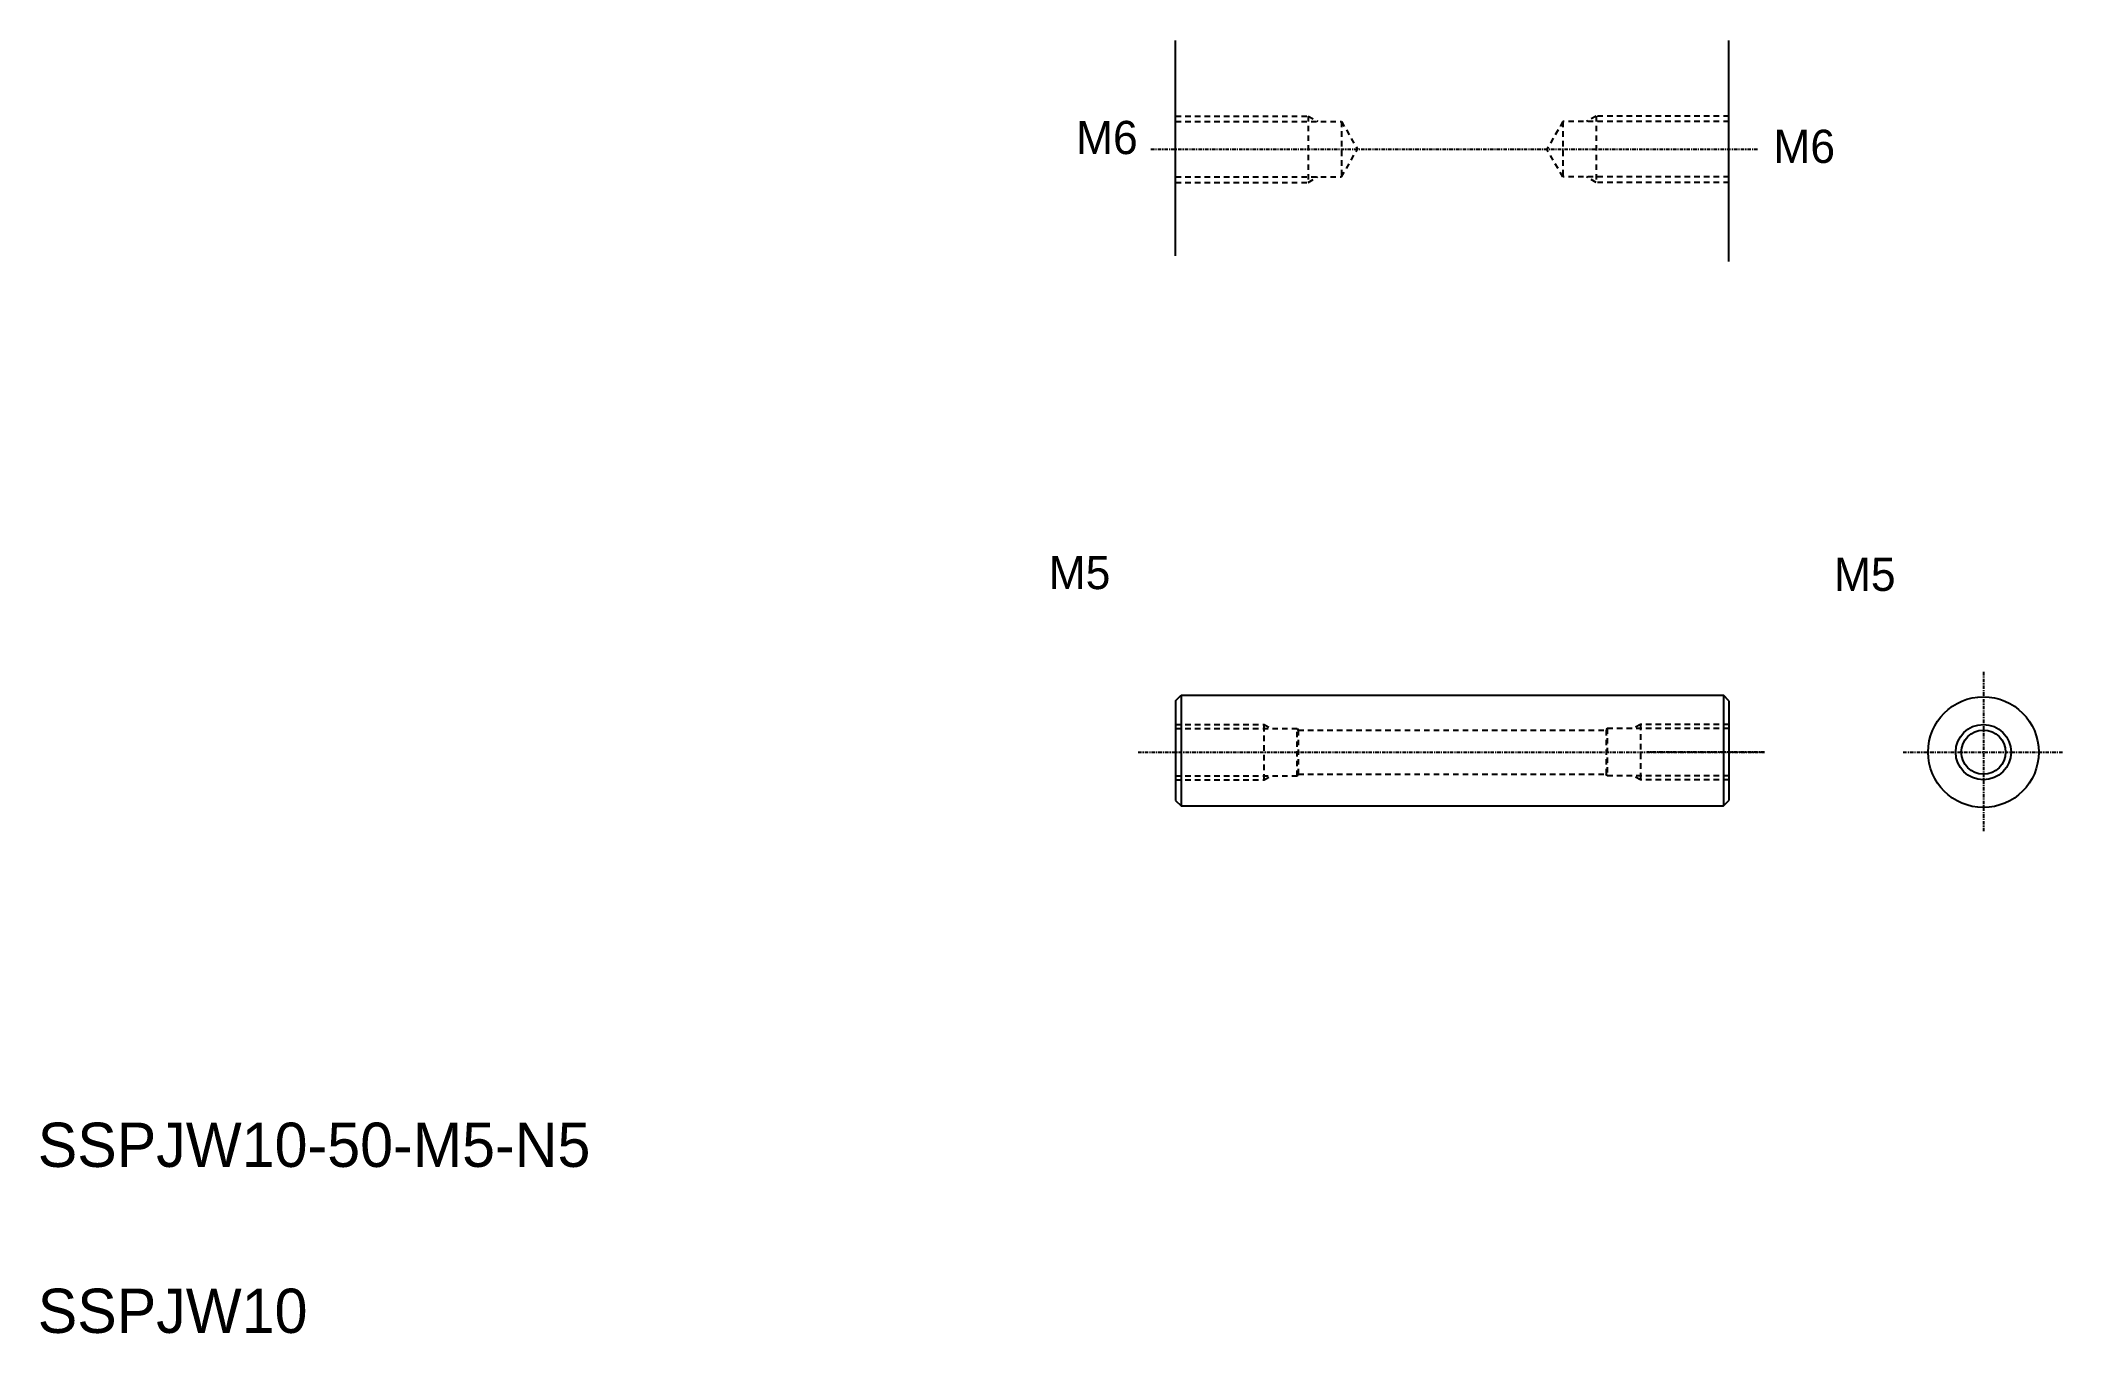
# Model space of a CAD drawing. Extents: x 160 to 343, y 59 to 175.
import ezdxf

# ---------------------------------------------------------------- set-up
doc = ezdxf.new("R2010")
doc.units = 0
doc.header["$LTSCALE"] = 0.25
doc.linetypes.add('CENTER', pattern=[2, 1.25, -0.25, 0.25, -0.25])
doc.linetypes.add('DASHED', pattern=[3.5, 2, -1.5])
doc.layers.get('0').update_dxf_attribs({"linetype": 'CONTINUOUS'})
doc.layers.add('CENTER', color=1, linetype='CENTER')

msp = doc.modelspace()

# ---------------------------------------------------------------- linework, layer by layer
for p, q in [((262.54, 156.03), (262.54, 175.48)), ((312.54, 155.5), (312.54, 175.48)), ((312.54, 162.65), (312.54, 168.65)), ((262.54, 115.81), (263.04, 116.31)), ((262.54, 115.81), (262.54, 106.81)), ((263.04, 116.31), (312.04, 116.31)), ((263.04, 116.31), (263.04, 106.31)), ((269.04, 116.31), (269.04, 116.31)), ((275.04, 116.31), (275.04, 116.31)), ((312.04, 116.31), (312.04, 106.31)), ((312.54, 115.81), (312.04, 116.31)), ((312.54, 115.81), (312.54, 106.81)), ((312.54, 113.67), (312.54, 108.67)), ((262.54, 106.81), (263.04, 106.31)), ((263.04, 106.31), (312.04, 106.31)), ((312.04, 106.31), (312.54, 106.81))]:
    msp.add_line(p, q)
at = {"color": 3, "linetype": 'DASHED'}
for p, q in [((262.54, 168.65), (274.54, 168.65)), ((274.54, 168.65), (275.4, 168.15)), ((274.54, 168.65), (274.54, 162.65)), ((300.54, 168.65), (299.67, 168.15)), ((300.54, 168.65), (300.54, 162.65)), ((312.54, 168.65), (300.54, 168.65)), ((262.54, 168.15), (277.54, 168.15)), ((277.54, 168.15), (277.54, 163.15)), ((277.54, 168.15), (278.98, 165.65)), ((297.54, 168.15), (296.09, 165.65)), ((297.54, 168.15), (297.54, 163.15)), ((312.54, 168.15), (297.54, 168.15)), ((277.54, 163.15), (278.98, 165.65)), ((297.54, 163.15), (296.09, 165.65)), ((262.54, 163.15), (277.54, 163.15)), ((274.54, 162.65), (275.4, 163.15)), ((312.54, 163.15), (297.54, 163.15)), ((300.54, 162.65), (299.67, 163.15)), ((262.54, 162.65), (274.54, 162.65)), ((312.54, 162.65), (300.54, 162.65)), ((262.54, 113.67), (270.54, 113.67)), ((270.54, 108.67), (270.54, 113.67)), ((270.54, 113.67), (271.14, 113.32)), ((304.54, 113.67), (303.93, 113.32)), ((304.54, 113.67), (304.54, 108.67)), ((312.54, 113.67), (304.54, 113.67)), ((262.54, 113.32), (273.54, 113.32)), ((273.54, 113.32), (273.62, 113.17)), ((273.54, 109.02), (273.54, 113.32)), ((273.62, 113.17), (301.45, 113.17)), ((273.62, 113.17), (273.62, 109.17)), ((301.54, 113.32), (301.45, 113.17)), ((301.45, 113.17), (301.45, 109.17)), ((301.54, 113.32), (301.54, 109.02)), ((312.54, 113.32), (301.54, 113.32)), ((262.54, 109.02), (273.54, 109.02)), ((262.54, 108.67), (270.54, 108.67)), ((270.54, 108.67), (271.14, 109.02)), ((273.54, 109.02), (273.62, 109.17)), ((273.62, 109.17), (301.45, 109.17)), ((301.54, 109.02), (301.45, 109.17)), ((312.54, 109.02), (301.54, 109.02)), ((304.54, 108.67), (303.93, 109.02)), ((312.54, 108.67), (304.54, 108.67))]:
    msp.add_line(p, q, dxfattribs=at)
at = {"color": 7, "linetype": 'CONTINUOUS'}
msp.add_line((262.54, 113.67), (262.54, 108.67), dxfattribs=at)
for radius in [5, 2]:
    msp.add_circle((335.54, 111.17), radius)
at = {"color": 3}
msp.add_circle((335.54, 111.17), 2.5, dxfattribs=at)
at = {"layer": 'CENTER', "color": 1, "linetype": 'CENTER'}
for p, q in [((260.32, 165.65), (315.14, 165.65)), ((335.54, 118.42), (335.54, 103.93)), ((260.98, 111.17), (274.93, 111.17)), ((315.75, 111.17), (305.14, 111.17)), ((328.29, 111.17), (342.78, 111.17))]:
    msp.add_line(p, q, dxfattribs=at)
at = {"layer": 'CENTER', "linetype": 'CENTER'}
msp.add_line((259.15, 111.17), (315.75, 111.17), dxfattribs=at)

# ---------------------------------------------------------------- texts
at = {"color": 7, "linetype": 'CONTINUOUS'}
msp.add_text('M6', height=3, dxfattribs=at).set_placement((253.55, 165.21))
at = {"color": 7}
msp.add_text('M6', height=3, dxfattribs=at).set_placement((316.56, 164.41))
for s, height, p in [('M5', 3, (251.08, 125.9)), ('M5', 3, (322.03, 125.74)), ('SSPJW10-50-M5-N5', 4, (159.73, 73.69)), ('SSPJW10', 4, (159.73, 58.69))]:
    msp.add_text(s, height=height).set_placement(p)

doc.saveas('drawing.dxf')
